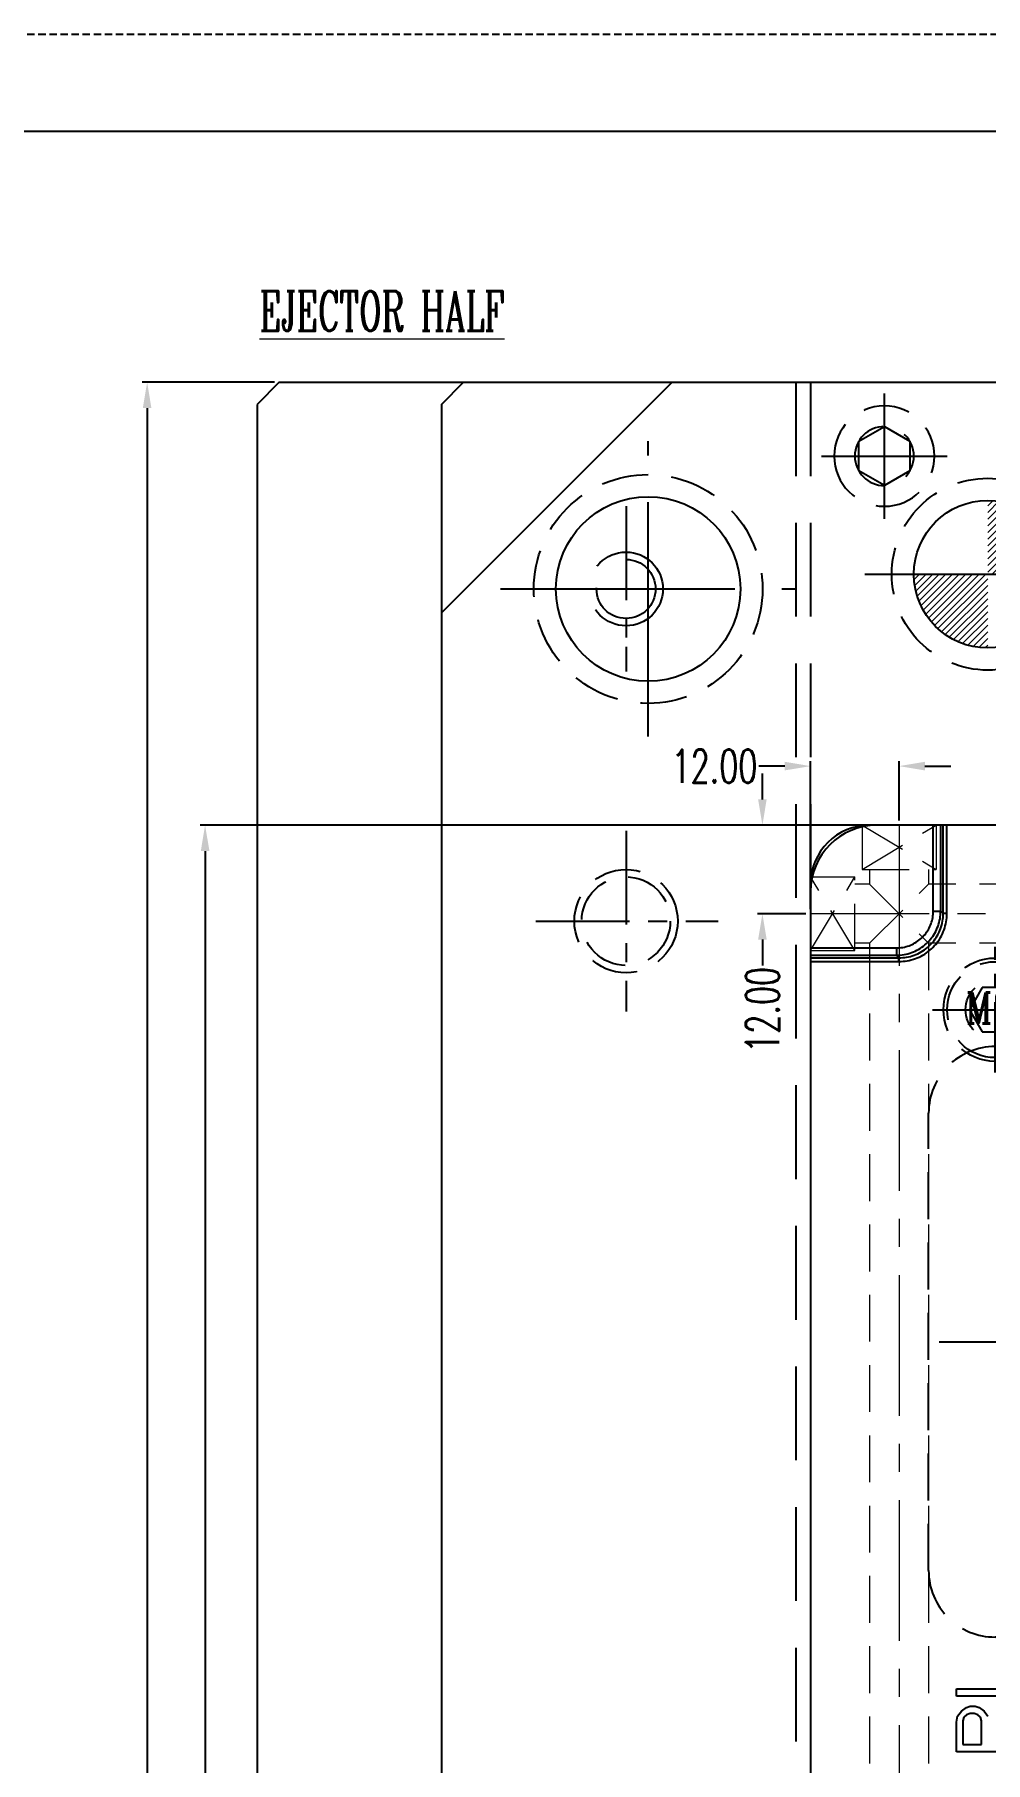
# Model space of a CAD drawing. Header units: inches. Extents: x 133169 to 134399, y -43543 to -42673.
# Drawn here: x 133641.7 to 133770.6, y -42907.3 to -42673.2 of the extents above; entities that cross this region are included whole.
import ezdxf

# ---------------------------------------------------------------- set-up
doc = ezdxf.new("R2010")
doc.units = ezdxf.units.IN
doc.header["$LTSCALE"] = 2
doc.header["$MEASUREMENT"] = 0
doc.header["$PDMODE"] = 3
doc.header["$PDSIZE"] = 0.3125
for name, pattern in [('CENTER', [50.8, 31.75, -6.35, 6.35, -6.35]), ('DASHED', [0.75, 0.5, -0.25]), ('HIDDEN', [9.525, 6.35, -3.175]), ('HIDDEN2', [4.7625, 3.175, -1.5875])]:
    doc.linetypes.add(name, pattern=pattern)
doc.layers.get('0').update_dxf_attribs({"linetype": 'CONTINUOUS'})
doc.layers.get('Defpoints').update_dxf_attribs({"linetype": 'CONTINUOUS'})
for name, color, linetype in [('A', 7, 'CONTINUOUS'), ('CAV-COR', 1, 'CONTINUOUS'), ('cen', 1, 'CENTER'), ('CENTER', 1, 'CENTER'), ('DEFAULT_1', 7, 'CENTER'), ('hidden', 4, 'HIDDEN'), ('Layer3', 3, 'CONTINUOUS'), ('ls', 144, 'HIDDEN2'), ('SCREW', 52, 'HIDDEN'), ('壓塊', 137, 'CONTINUOUS')]:
    doc.layers.add(name, color=color, linetype=linetype)
for name, color, linetype, lineweight in [('dim', 3, 'CONTINUOUS', 15), ('HA', 4, 'CONTINUOUS', 15), ('PRODUCT', 1, 'CONTINUOUS', 15), ('WR', 122, 'HIDDEN', 18)]:
    doc.layers.add(name, color=color, linetype=linetype, lineweight=lineweight)
doc.styles.add('ROMANC', font='romanc', dxfattribs={"width": 0.6, "height": 1})
doc.styles.get("Standard").update_dxf_attribs({"font": 'txt.shx', "width": 0.67})
doc.dimstyles.new('2.00', dxfattribs={"dimtxt": 4.5, "dimasz": 3.5, "dimexe": 0.666, "dimexo": 0.626, "dimgap": 1, "dimtad": 0, "dimzin": 0, "dimdsep": 46, "dimtxsty": 'Standard', "dimcen": 0.09, "dimclrd": 3, "dimclre": 3, "dimclrt": 7, "dimazin": 0, "dimtfac": 1, "dimtofl": 0, "dimtmove": 0, "dimatfit": 0, "dimfxl": 0, "dimtolj": 1, "dimtzin": 0, "dimarcsym": 0})

# ---------------------------------------------------------------- blocks, each defined once
blk = doc.blocks.new('8')
at = {"layer": 'CENTER', "ltscale": 0.5}
for p, q in [((0, 8.5), (0, -8.5)), ((-8.5, 0), (8.5, 0))]:
    blk.add_line(p, q, dxfattribs=at)
at = {"layer": 'ls'}
blk.add_lwpolyline([(0, 4), (-3.46, 2), (-3.46, -2), (0, -4), (3.46, -2), (3.46, 2)], close=True, dxfattribs=at)
for radius in [6.8, 4]:
    blk.add_circle((0, 0), radius, dxfattribs=at)
blk = doc.blocks.new('*D33303')
at = {"layer": 'Defpoints', "color": 0}
for p in [(133656.98, -42720.31), (133674.86, -42720.31), (133674.86, -43120.31)]:
    blk.add_point(p, dxfattribs=at)
at = {"layer": 'dim', "color": 3, "linetype": 'ByBlock', "lineweight": -2}
for p, q in [((133674.24, -42720.31), (133656.31, -42720.31)), ((133656.98, -42723.81), (133656.98, -42912.77)), ((133656.98, -43116.81), (133656.98, -42927.84)), ((133674.24, -43120.31), (133656.31, -43120.31))]:
    blk.add_line(p, q, dxfattribs=at)
at = {"layer": 'dim', "color": 3, "linetype": 'ByBlock'}
for points in [[(133657.56, -42723.81), (133656.39, -42723.81), (133656.98, -42720.31)], [(133656.39, -43116.81), (133657.56, -43116.81), (133656.98, -43120.31)]]:
    blk.add_solid(points, dxfattribs=at)
at = {"layer": 'dim', "color": 7, "linetype": 'ByBlock', "insert": (133656.98, -42920.31), "char_height": 4.5, "attachment_point": 5, "rotation": 90}
blk.add_mtext('\\A1;400.00', dxfattribs=at)
blk = doc.blocks.new('*D33484')
at = {"layer": 'Defpoints', "color": 0}
for p in [(133664.83, -42780.31), (133755.86, -42780.31), (133757.9, -43060.31)]:
    blk.add_point(p, dxfattribs=at)
at = {"layer": 'dim', "color": 3, "linetype": 'ByBlock', "lineweight": -2}
for p, q in [((133755.24, -42780.31), (133664.17, -42780.31)), ((133664.83, -42783.81), (133664.83, -42912.52)), ((133664.83, -43056.81), (133664.83, -42928.09)), ((133757.27, -43060.31), (133664.17, -43060.31))]:
    blk.add_line(p, q, dxfattribs=at)
at = {"layer": 'dim', "color": 3, "linetype": 'ByBlock'}
for points in [[(133665.42, -42783.81), (133664.25, -42783.81), (133664.83, -42780.31)], [(133664.25, -43056.81), (133665.42, -43056.81), (133664.83, -43060.31)]]:
    blk.add_solid(points, dxfattribs=at)
at = {"layer": 'dim', "color": 7, "linetype": 'ByBlock', "insert": (133664.83, -42920.31), "char_height": 4.5, "attachment_point": 5, "rotation": 90}
blk.add_mtext('\\A1;280.00', dxfattribs=at)
blk = doc.blocks.new('20160723.115749')
at = {"layer": 'SCREW', "linetype": 'CENTER', "ltscale": 0.15}
for p, q in [((0, -8.5), (0, 8.5)), ((-8.5, 0), (8.5, 0))]:
    blk.add_line(p, q, dxfattribs=at)
at = {"layer": 'SCREW', "ltscale": 0.5}
blk.add_lwpolyline([(-1.73, 3), (-3.46, 0), (-1.73, -3), (1.73, -3), (3.46, 0), (1.73, 3)], close=True, dxfattribs=at)
for radius in [7, 6.5, 4]:
    blk.add_circle((0, 0), radius, dxfattribs=at)
at = {"layer": 'Layer3', "style": 'ROMANC', "width": 0.8}
blk.add_text('M8', height=4.186, dxfattribs=at).set_placement((-3.98, -1.86))
blk = doc.blocks.new('20160812.091803')
at = {"layer": 'DEFAULT_1', "color": 2, "linetype": 'CENTER', "ltscale": 0.5}
blk.add_line((0, 72.57), (0, -34.82), dxfattribs=at)
blk = doc.blocks.new('*D34595')
at = {"layer": 'Defpoints', "color": 0}
for p in [(133755.86, -42780.31), (133740.34, -42792.31), (133746.86, -42792.31)]:
    blk.add_point(p, dxfattribs=at)
at = {"layer": 'dim', "color": 3, "linetype": 'ByBlock', "lineweight": -2}
for p, q in [((133740.34, -42776.81), (133740.34, -42773.31)), ((133755.24, -42780.31), (133739.68, -42780.31)), ((133746.24, -42792.31), (133739.68, -42792.31)), ((133740.34, -42795.81), (133740.34, -42799.31))]:
    blk.add_line(p, q, dxfattribs=at)
at = {"layer": 'dim', "color": 3, "linetype": 'ByBlock'}
for points in [[(133739.76, -42776.81), (133740.92, -42776.81), (133740.34, -42780.31)], [(133740.92, -42795.81), (133739.76, -42795.81), (133740.34, -42792.31)]]:
    blk.add_solid(points, dxfattribs=at)
at = {"layer": 'dim', "color": 7, "linetype": 'ByBlock', "insert": (133740.34, -42805.33), "char_height": 4.5, "attachment_point": 5, "rotation": 90}
blk.add_mtext('\\A1;12.00', dxfattribs=at)
blk = doc.blocks.new('*D34596')
at = {"layer": 'Defpoints', "color": 0}
for p in [(133758.86, -42772.31), (133758.86, -42780.31), (133746.86, -42792.31)]:
    blk.add_point(p, dxfattribs=at)
at = {"layer": 'dim', "color": 3, "linetype": 'ByBlock', "lineweight": -2}
for p, q in [((133743.36, -42772.31), (133739.86, -42772.31)), ((133746.86, -42791.68), (133746.86, -42771.64)), ((133758.86, -42779.68), (133758.86, -42771.64)), ((133762.36, -42772.31), (133765.86, -42772.31))]:
    blk.add_line(p, q, dxfattribs=at)
at = {"layer": 'dim', "color": 3, "linetype": 'ByBlock'}
for points in [[(133743.36, -42772.89), (133743.36, -42771.72), (133746.86, -42772.31)], [(133762.36, -42771.72), (133762.36, -42772.89), (133758.86, -42772.31)]]:
    blk.add_solid(points, dxfattribs=at)
at = {"layer": 'dim', "color": 7, "linetype": 'ByBlock', "insert": (133733.84, -42772.31), "char_height": 4.5, "attachment_point": 5}
blk.add_mtext('\\A1;12.00', dxfattribs=at)

msp = doc.modelspace()

# ---------------------------------------------------------------- hatches: boundary and pattern name
at = {"layer": 'HA'}
h = msp.add_hatch(dxfattribs=at)
h.set_pattern_fill('ANSI31', color=256, scale=0.2, style=0)
h.set_pattern_definition([(45, (134880.5548, -42533.47315), (-0.4490128, 0.4490128), [])])
h.paths.add_polyline_path([(133770.864, -42746.306), (133760.864, -42746.306, 0.4142136), (133770.864, -42756.306)])
h.paths.add_polyline_path([(133770.864, -42736.306), (133770.864, -42746.306), (133780.864, -42746.306, 0.4142136)])
h.paths.add_polyline_path([(133872.864, -42746.306), (133862.864, -42746.306, 0.4142136), (133872.864, -42756.306)])
h.paths.add_polyline_path([(133872.864, -42736.306), (133872.864, -42746.306), (133882.864, -42746.306, 0.4142136)])

# ---------------------------------------------------------------- linework, layer by layer
for p, q in [((133674.864, -42720.306), (133671.864, -42723.306)), ((133674.864, -42720.306), (133968.864, -42720.306)), ((133696.864, -42723.306), (133699.864, -42720.306)), ((133728.115, -42720.306), (133696.864, -42751.557)), ((133671.864, -42723.306), (133671.864, -43117.306)), ((133696.864, -42723.306), (133696.864, -43117.306))]:
    msp.add_line(p, q)
at = {"color": 8, "linetype": 'HIDDEN'}
for p, q in [((133744.864, -42720.306), (133744.864, -43120.306)), ((133746.864, -42720.306), (133746.864, -43120.306)), ((133721.864, -42737.106), (133721.864, -42759.506))]:
    msp.add_line(p, q, dxfattribs=at)
at = {"color": 8, "linetype": 'CENTER', "ltscale": 0.2}
for p, q in [((133721.864, -42737.106), (133721.864, -42759.506)), ((133710.664, -42748.306), (133733.064, -42748.306)), ((133721.864, -42781.077), (133721.864, -42805.535)), ((133709.635, -42793.306), (133734.329, -42793.306))]:
    msp.add_line(p, q, dxfattribs=at)
for centre, radius in [((133724.864, -42748.306), 12.5), ((133770.864, -42746.306), 10)]:
    msp.add_circle(centre, radius)
at = {"color": 8, "linetype": 'HIDDEN'}
for radius in [5, 4]:
    msp.add_circle((133721.864, -42748.306), radius, dxfattribs=at)
at = {"color": 8, "linetype": 'HIDDEN', "ltscale": 0.5}
for radius in [7, 6]:
    msp.add_circle((133721.864, -42793.306), radius, dxfattribs=at)
at = {"layer": 'A', "linetype": 'DASHED'}
msp.add_line((134399.236, -42673.197), (133169.472, -42673.197), dxfattribs=at)
at = {"layer": 'A'}
msp.add_line((134386.101, -42686.332), (133182.608, -42686.332), dxfattribs=at)
at = {"layer": 'CAV-COR', "linetype": 'ByBlock'}
for p, q in [((133888.864, -42780.306), (133754.864, -42780.306)), ((133763.496, -42791.944), (133763.496, -42780.306)), ((133764.494, -42791.944), (133764.494, -42780.306)), ((133764.839, -42792.289), (133764.839, -42780.306)), ((133765.339, -42792.289), (133765.339, -42780.306)), ((133746.864, -42788.306), (133746.864, -43052.306)), ((133763.496, -42791.944), (133764.494, -42791.944)), ((133764.494, -42791.944), (133764.839, -42792.289)), ((133765.339, -42792.289), (133764.839, -42792.289)), ((133746.864, -42796.938), (133758.503, -42796.938)), ((133758.503, -42796.938), (133758.503, -42797.936)), ((133746.864, -42797.936), (133758.503, -42797.936)), ((133746.864, -42798.281), (133758.847, -42798.281)), ((133746.864, -42798.78), (133758.847, -42798.78)), ((133758.503, -42797.936), (133758.847, -42798.281)), ((133758.847, -42798.78), (133758.847, -42798.281)), ((133766.625, -42898.327), (133766.625, -42897.324)), ((133766.625, -42897.324), (133773.629, -42897.324)), ((133774.654, -42898.327), (133766.625, -42898.327)), ((133767.308, -42900.335), (133767.992, -42899.833)), ((133767.992, -42899.833), (133768.504, -42899.666)), ((133768.504, -42899.666), (133769.188, -42899.666)), ((133769.188, -42899.666), (133769.7, -42899.833)), ((133769.7, -42899.833), (133770.383, -42900.335)), ((133766.625, -42901.84), (133766.796, -42901.004)), ((133766.625, -42905.854), (133766.625, -42901.84)), ((133766.796, -42901.004), (133767.308, -42900.335)), ((133767.65, -42901.171), (133767.479, -42901.673)), ((133767.479, -42901.673), (133767.479, -42904.851)), ((133767.992, -42900.836), (133767.65, -42901.171)), ((133768.504, -42900.669), (133767.992, -42900.836)), ((133769.017, -42900.669), (133768.504, -42900.669)), ((133769.529, -42900.836), (133769.017, -42900.669)), ((133769.871, -42901.171), (133769.529, -42900.836)), ((133770.042, -42901.673), (133769.871, -42901.171)), ((133770.042, -42904.851), (133770.042, -42901.673)), ((133770.383, -42900.335), (133770.896, -42901.004)), ((133767.479, -42904.851), (133770.042, -42904.851)), ((133774.654, -42905.854), (133766.625, -42905.854))]:
    msp.add_line(p, q, dxfattribs=at)
for points in [[(133758.503, -42797.936), (133758.764, -42797.93), (133759.025, -42797.913), (133759.286, -42797.885), (133759.544, -42797.845), (133759.801, -42797.794), (133760.055, -42797.731), (133760.306, -42797.658), (133760.553, -42797.574), (133760.797, -42797.479), (133761.036, -42797.374), (133761.27, -42797.258), (133761.499, -42797.133), (133761.723, -42796.997), (133761.94, -42796.852), (133762.151, -42796.697), (133762.354, -42796.534), (133762.551, -42796.362), (133762.739, -42796.181), (133762.92, -42795.992), (133763.092, -42795.796), (133763.256, -42795.592), (133763.41, -42795.382), (133763.555, -42795.164), (133763.691, -42794.941), (133763.817, -42794.712), (133763.932, -42794.478), (133764.038, -42794.238), (133764.132, -42793.995), (133764.216, -42793.747), (133764.29, -42793.496), (133764.352, -42793.242), (133764.403, -42792.986), (133764.443, -42792.727), (133764.471, -42792.467), (133764.489, -42792.206), (133764.494, -42791.944)], [(133758.503, -42796.938), (133758.721, -42796.933), (133758.938, -42796.919), (133759.155, -42796.895), (133759.37, -42796.862), (133759.584, -42796.819), (133759.796, -42796.768), (133760.005, -42796.707), (133760.212, -42796.637), (133760.415, -42796.558), (133760.614, -42796.47), (133760.809, -42796.374), (133761, -42796.269), (133761.186, -42796.156), (133761.368, -42796.035), (133761.543, -42795.906), (133761.713, -42795.77), (133761.877, -42795.626), (133762.034, -42795.476), (133762.185, -42795.319), (133762.328, -42795.155), (133762.464, -42794.985), (133762.593, -42794.81), (133762.714, -42794.628), (133762.827, -42794.442), (133762.932, -42794.251), (133763.028, -42794.056), (133763.116, -42793.856), (133763.195, -42793.653), (133763.265, -42793.447), (133763.326, -42793.238), (133763.377, -42793.026), (133763.42, -42792.812), (133763.453, -42792.596), (133763.477, -42792.38), (133763.491, -42792.163), (133763.496, -42791.944)], [(133758.847, -42798.281), (133759.105, -42798.275), (133759.363, -42798.259), (133759.621, -42798.231), (133759.878, -42798.192), (133760.135, -42798.142), (133760.39, -42798.08), (133760.642, -42798.007), (133760.892, -42797.923), (133761.137, -42797.828), (133761.378, -42797.722), (133761.614, -42797.606), (133761.844, -42797.48), (133762.069, -42797.344), (133762.286, -42797.198), (133762.497, -42797.044), (133762.701, -42796.88), (133762.898, -42796.708), (133763.086, -42796.527), (133763.267, -42796.338), (133763.439, -42796.142), (133763.603, -42795.938), (133763.757, -42795.727), (133763.903, -42795.509), (133764.039, -42795.285), (133764.165, -42795.054), (133764.281, -42794.818), (133764.386, -42794.577), (133764.481, -42794.332), (133764.565, -42794.083), (133764.638, -42793.83), (133764.7, -42793.576), (133764.75, -42793.319), (133764.789, -42793.062), (133764.817, -42792.804), (133764.834, -42792.546), (133764.839, -42792.289)], [(133758.847, -42798.78), (133759.127, -42798.774), (133759.406, -42798.756), (133759.684, -42798.726), (133759.963, -42798.684), (133760.242, -42798.629), (133760.517, -42798.562), (133760.791, -42798.483), (133761.061, -42798.392), (133761.327, -42798.289), (133761.588, -42798.175), (133761.844, -42798.049), (133762.093, -42797.912), (133762.336, -42797.765), (133762.572, -42797.607), (133762.801, -42797.439), (133763.021, -42797.262), (133763.234, -42797.075), (133763.439, -42796.88), (133763.634, -42796.675), (133763.821, -42796.462), (133763.998, -42796.242), (133764.166, -42796.013), (133764.324, -42795.777), (133764.471, -42795.534), (133764.607, -42795.284), (133764.733, -42795.028), (133764.848, -42794.767), (133764.951, -42794.502), (133765.042, -42794.231), (133765.121, -42793.958), (133765.188, -42793.682), (133765.242, -42793.404), (133765.285, -42793.125), (133765.315, -42792.847), (133765.333, -42792.568), (133765.339, -42792.289)]]:
    msp.add_lwpolyline(points, dxfattribs=at)
for centre, radius in [((133755.864, -42789.306), 9), ((133754.864, -42788.306), 8)]:
    msp.add_arc(centre, radius, 90, 180, dxfattribs=at)
at = {"layer": 'cen', "ltscale": 0.5}
for p, q in [((133724.864, -42768.306), (133724.864, -42728.306)), ((133704.864, -42748.306), (133744.864, -42748.306))]:
    msp.add_line(p, q, dxfattribs=at)
at = {"layer": 'cen', "ltscale": 0.3}
msp.add_line((133754.197, -42746.306), (133787.531, -42746.306), dxfattribs=at)
at = {"layer": 'DEFAULT_1', "color": 2, "linetype": 'CENTER', "ltscale": 0.5}
msp.add_line((133764.295, -42850.306), (133871.683, -42850.306), dxfattribs=at)
at = {"layer": 'hidden', "ltscale": 0.5}
for centre, radius in [((133724.864, -42748.306), 15.5), ((133770.864, -42746.306), 13)]:
    msp.add_circle(centre, radius, dxfattribs=at)
at = {"layer": 'WR', "linetype": 'HIDDEN', "ltscale": 0.5}
for p, q in [((133753.864, -42786.306), (133763.864, -42780.306)), ((133753.864, -42780.306), (133763.864, -42786.306)), ((133753.864, -42780.306), (133753.864, -42786.306)), ((133753.864, -42780.306), (133763.864, -42780.306)), ((133763.864, -42780.306), (133763.864, -42786.306)), ((133752.864, -42797.306), (133746.864, -42787.306)), ((133746.864, -42797.306), (133752.864, -42787.306)), ((133746.864, -42787.306), (133752.864, -42787.306)), ((133746.864, -42797.306), (133746.864, -42787.306)), ((133752.864, -42797.306), (133752.864, -42787.306)), ((133753.864, -42786.306), (133763.864, -42786.306)), ((133754.864, -42786.306), (133754.864, -42788.306)), ((133762.864, -42786.306), (133762.864, -42788.306)), ((133754.864, -42788.306), (133752.864, -42788.306)), ((133754.864, -42788.306), (133762.864, -42796.306)), ((133754.864, -42796.306), (133762.864, -42788.306)), ((133880.864, -42788.306), (133762.864, -42788.306)), ((133754.864, -42796.306), (133752.864, -42796.306)), ((133754.864, -42796.306), (133754.864, -42936.306)), ((133880.864, -42796.306), (133762.864, -42796.306)), ((133762.864, -42796.306), (133762.864, -42936.306)), ((133746.864, -42797.306), (133752.864, -42797.306))]:
    msp.add_line(p, q, dxfattribs=at)
at = {"layer": 'WR', "linetype": 'CENTER', "ltscale": 0.3}
for p, q in [((133758.864, -42780.306), (133758.864, -42940.306)), ((133884.864, -42792.306), (133746.864, -42792.306))]:
    msp.add_line(p, q, dxfattribs=at)
at = {"layer": '壓塊', "color": 67, "linetype": 'HIDDEN', "ltscale": 0.5}
msp.add_lwpolyline([(133783.864, -42810.306, -0.4142136), (133792.864, -42819.306), (133792.864, -42881.306, -0.4142136), (133783.864, -42890.306), (133771.864, -42890.306, -0.4142136), (133762.864, -42881.306), (133762.864, -42819.306, -0.4142136), (133771.864, -42810.306)], format="xyb", close=True, dxfattribs=at)

# ---------------------------------------------------------------- block references
at = {"layer": 'dim', "xscale": -1, "rotation": 180}
msp.add_blockref('8', (133756.864, -42730.306), dxfattribs=at)
at = {"layer": 'PRODUCT', "linetype": 'ByBlock', "rotation": 90}
msp.add_blockref('20160812.091803', (133836.864, -42850.306), dxfattribs=at)
at = {"layer": 'SCREW', "linetype": 'ByBlock'}
msp.add_blockref('20160723.115749', (133771.864, -42805.306), dxfattribs=at)

# ---------------------------------------------------------------- texts
at = {"layer": 'dim', "linetype": 'ByBlock', "style": 'ROMANC', "width": 0.6}
msp.add_text('%%uEJECTOR HALF', height=5.4, dxfattribs=at).set_placement((133672.213, -42713.352))

# ---------------------------------------------------------------- dimensions: what is measured, and where the dimension line sits
at = {"layer": 'dim', "linetype": 'ByBlock'}
for base, p1, p2, angle, picture, middle in [((133656.975, -42720.306), (133674.864, -43120.306), (133674.864, -42720.306), 90, '*D33303', (133656.975, -42920.306)), ((133758.864, -42772.306), (133746.864, -42792.306), (133758.864, -42780.306), 180, '*D34596', (133733.839, -42772.306))]:
    dim = msp.add_linear_dim(base=base, p1=p1, p2=p2, angle=angle, dimstyle='2.00', dxfattribs=at)
    dim.commit()
    dim.dimension.update_dxf_attribs({"geometry": picture, "text_midpoint": middle, "dimtype": 160})
for base, p1, p2, angle, picture, middle in [((133740.341, -42792.306), (133755.864, -42780.306), (133746.864, -42792.306), 270, '*D34595', (133740.341, -42805.331)), ((133664.834, -42780.306), (133757.897, -43060.306), (133755.864, -42780.306), 90, '*D33484', (133664.834, -42920.306))]:
    dim = msp.add_linear_dim(base=base, p1=p1, p2=p2, angle=angle, dimstyle='2.00', dxfattribs=at)
    dim.commit()
    dim.dimension.update_dxf_attribs({"geometry": picture, "text_midpoint": middle})

doc.saveas('drawing.dxf')
